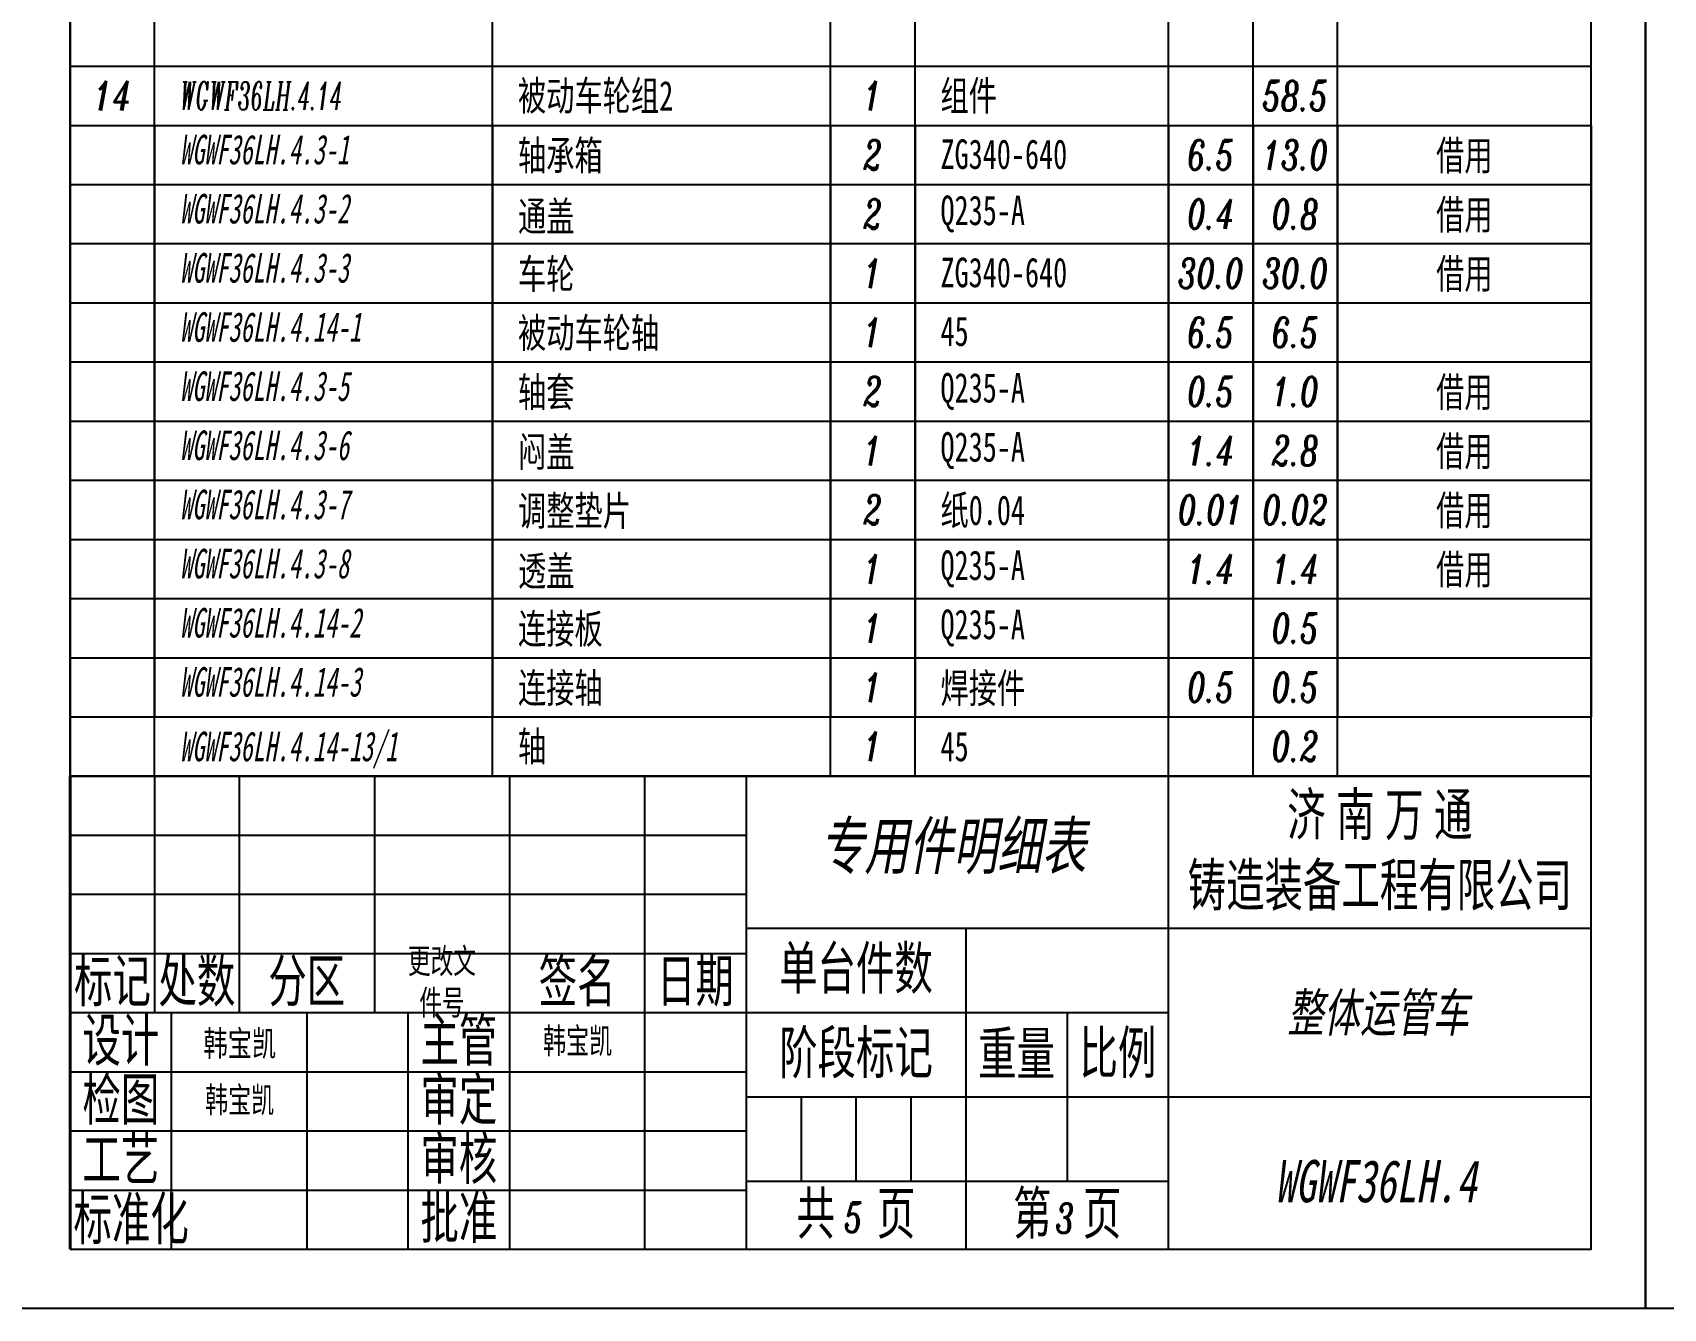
# Model space of a CAD drawing. Header units: millimetres. Extents: x 1029685 to 2160558, y -612394 to -232818.
# Drawn here: x 1035994 to 1038696, y -237051 to -234938 of the extents above; entities that cross this region are included whole.
import ezdxf
from ezdxf.enums import TextEntityAlignment as Align

# ---------------------------------------------------------------- set-up
doc = ezdxf.new("R2010")
doc.units = ezdxf.units.MM
doc.header["$LTSCALE"] = 5
doc.layers.add('$TD_AUDIT_GENERATED_(71C17)', color=7, linetype='Continuous', lineweight=40)
doc.layers.add('$TD_AUDIT_GENERATED_(71C18)', color=4, linetype='Continuous')
doc.layers.add('$TD_AUDIT_GENERATED_(71C19)', color=3, linetype='Continuous')
doc.styles.add('$TD_AUDIT_GENERATED_(68)', font='', dxfattribs={"width": 0.667})
doc.styles.add('$TD_AUDIT_GENERATED_(71C1D)', font='italic.shx', dxfattribs={"width": 0.7})
doc.styles.add('$TD_AUDIT_GENERATED_(71C1E)', font='', dxfattribs={"width": 0.7, "oblique": 10})
doc.styles.get('$TD_AUDIT_GENERATED_(68)').set_extended_font_data('FangSong_GB2312')
doc.styles.get('$TD_AUDIT_GENERATED_(71C1E)').set_extended_font_data('SimSun')

# ---------------------------------------------------------------- blocks, each defined once
blk = doc.blocks.new('$TD_AUDIT_GENERATED_(71B81)')
at = {"layer": '$TD_AUDIT_GENERATED_(71C17)'}
blk.add_line((-180, 56), (-180, 0), dxfattribs=at)
at = {"layer": '$TD_AUDIT_GENERATED_(71C18)'}
for p, q in [((0, 56), (-180, 56)), ((-170, 56), (-170, 28)), ((-160, 56), (-160, 28)), ((-144, 56), (-144, 28)), ((-128, 56), (-128, 0)), ((-112, 0), (-112, 56)), ((-100, 56), (-100, 0)), ((-50, 0), (-50, 56)), ((-180, 49), (-100, 49)), ((-180, 42), (-100, 42)), ((-100, 38), (0, 38)), ((-74, 38), (-74, 0)), ((-180, 35), (-100, 35)), ((-180, 28), (-50, 28)), ((-168, 0), (-168, 28)), ((-152, 28), (-152, 0)), ((-140, 0), (-140, 28)), ((-62, 28), (-62, 8)), ((-180, 21), (-100, 21)), ((0, 18), (-100, 18)), ((-93.5, 18), (-93.5, 8)), ((-87, 18), (-87, 8)), ((-80.5, 18), (-80.5, 8)), ((-180, 14), (-100, 14)), ((-50, 8), (-100, 8)), ((-50, 0), (-50, 9)), ((-180, 7), (-100, 7))]:
    blk.add_line(p, q, dxfattribs=at)
at = {"layer": '$TD_AUDIT_GENERATED_(71C18)', "attachment_point": 5, "style": '$TD_AUDIT_GENERATED_(68)'}
for s, insert, char_height, width in [('\\M+5BCC3{\\f\uffbfﾬￌﾣﾤ_GB2312|b0|i0|c134|p49; }\\M+5C4CF{\\f\uffbfﾬￌﾣﾤ_GB2312|b0|i0|c134|p49; }\\M+5CDF2{\\f\uffbfﾬￌﾣﾤ_GB2312|b0|i0|c134|p49; }\\M+5CDA8{\\f\uffbfﾬￌﾣﾤ_GB2312|b0|i0|c134|p49;\\P}\\M+5D6FD\\M+5D4EC\\M+5D7B0\\M+5B1B8\\M+5B9A4\\M+5B3CC\\M+5D3D0\\M+5CFDE\\M+5B9AB\\M+5CBBE', (-25, 47), 5, 50), ('{\\f\uffbfﾬￌﾣﾤ_GB2312|b0|i0|c134|p49;\\M+5B1EA\\M+5BCC7}', (-175, 31.5), 5, 10), ('{\\f\uffbfﾬￌﾣﾤ_GB2312|b0|i0|c134|p49;\\M+5B4A6\\M+5CAFD}', (-165, 31.5), 5, 10), ('{\\f\uffbfﾬￌﾣﾤ_GB2312|b0|i0|c134|p49;\\M+5B7D6\\M+5C7F8}', (-152, 31.5), 5, 10), ('{\\fSimSun|b0|i0|c134|p2;\\M+5B8FC\\M+5B8C4\\M+5CEC4\\M+5BCFE\\M+5BAC5}', (-136, 31.5), 2.9493, 10), ('{\\f\uffbfﾬￌﾣﾤ_GB2312|b0|i0|c134|p49;\\M+5C7A9\\M+5C3FB}', (-120, 31.5), 5, 10), ('{\\f\uffbfﾬￌﾣﾤ_GB2312|b0|i0|c134|p49;\\M+5C8D5\\M+5C6DA}', (-106, 31.5), 5, 10), ('{\\f\uffbfﾬￌﾣﾤ_GB2312|b0|i0|c134|p49;\\M+5B5A5\\M+5CCA8\\M+5BCFE\\M+5CAFD}', (-87, 33), 5, 26), ('{\\f\uffbfﾬￌﾣﾤ_GB2312|b0|i0|c134|p49;\\M+5C9E8\\M+5BCC6}', (-174, 24.5), 5, 10), ('{\\f\uffbfﾬￌﾣﾤ_GB2312|b0|i0|c134|p49;\\M+5D6F7\\M+5B9DC}', (-134, 24.5), 5, 10), ('{\\fSimSun|b0|i0|c134|p2;\\M+5BAAB\\M+5B1A6\\M+5BFAD}', (-119.94, 24.5), 3, 10), ('{\\f\uffbfﾬￌﾣﾤ_GB2312|b0|i0|c134|p49;\\M+5BDD7\\M+5B6CE\\M+5B1EA\\M+5BCC7}', (-87, 23), 5, 26), ('{\\f\uffbfﾬￌﾣﾤ_GB2312|b0|i0|c134|p49;\\M+5D6D8\\M+5C1BF}', (-68, 23), 5, 12), ('{\\f\uffbfﾬￌﾣﾤ_GB2312|b0|i0|c134|p49;\\M+5B1C8\\M+5C0FD}', (-56, 23), 5, 12), ('{\\f\uffbfﾬￌﾣﾤ_GB2312|b0|i0|c134|p49;\\M+5BCEC\\M+5CDBC}', (-174, 17.5), 5, 10), ('{\\fSimSun|b0|i0|c134|p2;\\M+5BAAB\\M+5B1A6\\M+5BFAD}', (-159.94, 17.5), 3, 10), ('{\\f\uffbfﾬￌﾣﾤ_GB2312|b0|i0|c134|p49;\\M+5C9F3\\M+5B6A8}', (-134, 17.5), 5, 10), ('{\\f\uffbfﾬￌﾣﾤ_GB2312|b0|i0|c134|p49;\\M+5B9A4\\M+5D2D5}', (-174, 10.5), 5, 16), ('{\\f\uffbfﾬￌﾣﾤ_GB2312|b0|i0|c134|p49;\\M+5C9F3\\M+5BACB}', (-134, 10.5), 5, 10), ('\\M+5B1EA\\M+5D7BC\\M+5BBAF', (-172.79, 3.35), 5, 16.875), ('{\\f\uffbfﾬￌﾣﾤ_GB2312|b0|i0|c134|p49;\\M+5C5FA\\M+5D7BC}', (-134, 3.5), 5, 10), ('{\\f\uffbfﾬￌﾣﾤ_GB2312|b0|i0|c134|p49;\\M+5B9B2    \\M+5D2B3}', (-87, 4), 5, 26), ('{\\f\uffbfﾬￌﾣﾤ_GB2312|b0|i0|c134|p49;\\M+5B5DA   \\M+5D2B3}', (-62, 4), 5, 24)]:
    blk.add_mtext(s, dxfattribs=dict(at, insert=insert, char_height=char_height, width=width))
at = {"layer": '$TD_AUDIT_GENERATED_(71C18)', "style": '$TD_AUDIT_GENERATED_(68)', "width": 0.667, "flags": 8}
for tag, p in [('Q', (-75.49, 47.76)), ('M', (-62, 32.74)), ('名称', (-25.19, 28)), ('姓名', (-159.93, 24.36)), ('DATA', (-146.06, 24.09)), ('姓名', (-159.93, 17.36)), ('DATA', (-146.06, 17.09)), ('KG', (-68.19, 13.73)), ('Y', (-55.74, 13.18)), ('姓名', (-119.93, 10.36)), ('DATA', (-106.06, 10.09)), ('N', (-25.47, 8.06)), ('姓名', (-119.93, 3.36)), ('Z', (-87.28, 3.77)), ('X', (-62.27, 3.67)), ('DATA', (-106.06, 3.09))]:
    blk.add_attdef(tag, text='', height=5, dxfattribs=at).set_placement(p, align=Align.MIDDLE_CENTER)
blk.add_attdef('材料', (-93.31, 44.19), '', height=5, dxfattribs=at)
blk = doc.blocks.new('$TD_AUDIT_GENERATED_(78FD5)')
for p, q in [((0, 7), (180, 7)), ((0, 0), (0, 7)), ((10, 0), (10, 7)), ((50, 0), (50, 7)), ((90, 0), (90, 7)), ((100, 0), (100, 7)), ((130, 0), (130, 7)), ((140, 0), (140, 7)), ((150, 0), (150, 7)), ((180, 0), (180, 7)), ((0, 0), (180, 0))]:
    blk.add_line(p, q)
at = {"width": 0.7, "flags": 8}
for tag, style, p in [('1', '$TD_AUDIT_GENERATED_(71C1D)', (5, 3.5)), ('4', '$TD_AUDIT_GENERATED_(71C1D)', (95, 3.5)), ('6', '$TD_AUDIT_GENERATED_(71C1D)', (135, 3.5)), ('7', '$TD_AUDIT_GENERATED_(71C1D)', (145, 3.5)), ('8', '$TD_AUDIT_GENERATED_(71C1E)', (165, 3.5))]:
    blk.add_attdef(tag, text='', height=3.5, dxfattribs=dict(at, style=style)).set_placement(p, align=Align.MIDDLE_CENTER)
at = {"color": 141, "flags": 8}
for tag, style, width, p in [('2', '$TD_AUDIT_GENERATED_(71C1D)', 0.6, (13, 3.5)), ('3', '$TD_AUDIT_GENERATED_(71C1E)', 0.7, (53, 3.5)), ('5', '$TD_AUDIT_GENERATED_(71C1D)', 0.7, (103, 3.5))]:
    blk.add_attdef(tag, text='', height=3.5, dxfattribs=dict(at, style=style, width=width)).set_placement(p, align=Align.MIDDLE_LEFT)

msp = doc.modelspace()

# ---------------------------------------------------------------- linework, layer by layer
at = {"layer": '$TD_AUDIT_GENERATED_(71C18)'}
for points in [[(1038666.4, -237051.4), (1035672.6, -237051.4), (1035672.6, -232817.8), (1038666.4, -232817.8)], [(1041660.2, -237051.4), (1038666.4, -237051.4), (1038666.4, -232817.8), (1041660.2, -232817.8)], [(1036056.5, -236953.4), (1038576.5, -236953.4), (1038576.5, -232935.4), (1036056.5, -232935.4), (1036056.5, -236953.4)]]:
    msp.add_lwpolyline(points, close=True, dxfattribs=at)

# ---------------------------------------------------------------- block references
at = {"layer": '$TD_AUDIT_GENERATED_(71C18)', "xscale": 14, "yscale": 14, "zscale": 14}
for p in [(1036056.5, -234993.4), (1036056.5, -235091.4), (1036056.5, -235189.4), (1036056.5, -235287.4), (1036056.5, -235385.4), (1036056.5, -235483.4), (1036056.5, -235581.4), (1036056.5, -235679.4), (1036056.5, -235777.4), (1036056.5, -235875.4), (1036056.5, -235973.4), (1036056.5, -236071.4), (1036056.5, -236169.4)]:
    msp.add_blockref('$TD_AUDIT_GENERATED_(78FD5)', p, dxfattribs=at)
at = {"layer": '$TD_AUDIT_GENERATED_(71C18)'}
ref = msp.add_blockref('$TD_AUDIT_GENERATED_(78FD5)', (1036056.5, -235091.4), dxfattribs=dict(at, xscale=14.00000000000001, yscale=14.00000000000001, zscale=14.00000000000001))
ref.add_attrib('1', '14', dxfattribs={"layer": '0', "height": 49, "style": '$TD_AUDIT_GENERATED_(71C1D)', "width": 0.7, "flags": 8}).set_placement((1036126.5, -235042.4), align=Align.MIDDLE_CENTER)
ref.add_attrib('2', 'WGWF36LH.4.14', dxfattribs={"layer": '0', "color": 141, "height": 46.667, "style": '$TD_AUDIT_GENERATED_(71C1D)', "width": 0.5, "flags": 8}).set_placement((1036238.5, -235042.4), align=Align.MIDDLE_LEFT)
ref.add_attrib('3', '被动车轮组2', dxfattribs={"layer": '0', "color": 141, "height": 49, "style": '$TD_AUDIT_GENERATED_(71C1E)', "width": 0.7, "flags": 8}).set_placement((1036798.5, -235042.4), align=Align.MIDDLE_LEFT)
ref.add_attrib('4', '1', dxfattribs={"layer": '0', "height": 49, "style": '$TD_AUDIT_GENERATED_(71C1D)', "width": 0.7, "flags": 8}).set_placement((1037386.5, -235042.4), align=Align.MIDDLE_CENTER)
ref.add_attrib('5', '组件', dxfattribs={"layer": '0', "color": 141, "height": 49, "style": '$TD_AUDIT_GENERATED_(71C1E)', "width": 0.7, "flags": 8}).set_placement((1037498.5, -235042.4), align=Align.MIDDLE_LEFT)
ref.add_attrib('7', '58.5', dxfattribs={"layer": '0', "height": 49, "style": '$TD_AUDIT_GENERATED_(71C1D)', "width": 0.7, "flags": 8}).set_placement((1038086.5, -235042.4), align=Align.MIDDLE_CENTER)
at = {"layer": '$TD_AUDIT_GENERATED_(71C19)'}
ref = msp.add_blockref('$TD_AUDIT_GENERATED_(78FD5)', (1036056.5, -235091.4), dxfattribs=dict(at, xscale=-14, yscale=14, zscale=14, rotation=180))
ref.add_attrib('2', 'WGWF36LH.4.3-1', dxfattribs={"layer": '0', "color": 141, "height": 49, "style": '$TD_AUDIT_GENERATED_(71C1E)', "oblique": 10, "width": 0.6, "flags": 8}).set_placement((1036238.5, -235131.5), align=Align.MIDDLE_LEFT)
ref.add_attrib('3', '轴承箱', dxfattribs={"layer": '0', "color": 141, "height": 49, "style": '$TD_AUDIT_GENERATED_(71C1E)', "width": 0.7, "flags": 8}).set_placement((1036798.5, -235141.3), align=Align.MIDDLE_LEFT)
ref.add_attrib('4', '2', dxfattribs={"layer": '0', "height": 49, "style": '$TD_AUDIT_GENERATED_(71C1D)', "width": 0.7, "flags": 8}).set_placement((1037386.5, -235140.4), align=Align.MIDDLE_CENTER)
ref.add_attrib('5', 'ZG340-640', dxfattribs={"layer": '0', "color": 141, "height": 49, "style": '$TD_AUDIT_GENERATED_(71C1E)', "width": 0.7, "flags": 8}).set_placement((1037498.5, -235139.1), align=Align.MIDDLE_LEFT)
ref.add_attrib('6', '6.5', dxfattribs={"layer": '0', "height": 49, "style": '$TD_AUDIT_GENERATED_(71C1D)', "width": 0.7, "flags": 8}).set_placement((1037946.5, -235140.4), align=Align.MIDDLE_CENTER)
ref.add_attrib('7', '13.0', dxfattribs={"layer": '0', "height": 49, "style": '$TD_AUDIT_GENERATED_(71C1D)', "width": 0.7, "flags": 8}).set_placement((1038086.5, -235140.4), align=Align.MIDDLE_CENTER)
ref.add_attrib('8', '借用', dxfattribs={"layer": '0', "height": 49, "style": '$TD_AUDIT_GENERATED_(71C1E)', "width": 0.7, "flags": 8}).set_placement((1038366.5, -235141.3), align=Align.MIDDLE_CENTER)
ref = msp.add_blockref('$TD_AUDIT_GENERATED_(78FD5)', (1036056.5, -235189.4), dxfattribs=dict(at, xscale=-14, yscale=14, zscale=14, rotation=180))
ref.add_attrib('2', 'WGWF36LH.4.3-2', dxfattribs={"layer": '0', "color": 141, "height": 49, "style": '$TD_AUDIT_GENERATED_(71C1E)', "oblique": 10, "width": 0.6, "flags": 8}).set_placement((1036238.5, -235229.5), align=Align.MIDDLE_LEFT)
ref.add_attrib('3', '通盖', dxfattribs={"layer": '0', "color": 141, "height": 49, "style": '$TD_AUDIT_GENERATED_(71C1E)', "width": 0.7, "flags": 8}).set_placement((1036798.5, -235242.2), align=Align.MIDDLE_LEFT)
ref.add_attrib('4', '2', dxfattribs={"layer": '0', "height": 49, "style": '$TD_AUDIT_GENERATED_(71C1D)', "width": 0.7, "flags": 8}).set_placement((1037386.5, -235238.4), align=Align.MIDDLE_CENTER)
ref.add_attrib('5', 'Q235-A', dxfattribs={"layer": '0', "color": 141, "height": 49, "style": '$TD_AUDIT_GENERATED_(71C1E)', "width": 0.7, "flags": 8}).set_placement((1037498.5, -235232.2), align=Align.MIDDLE_LEFT)
ref.add_attrib('6', '0.4', dxfattribs={"layer": '0', "height": 49, "style": '$TD_AUDIT_GENERATED_(71C1D)', "width": 0.7, "flags": 8}).set_placement((1037946.5, -235238.4), align=Align.MIDDLE_CENTER)
ref.add_attrib('7', '0.8', dxfattribs={"layer": '0', "height": 49, "style": '$TD_AUDIT_GENERATED_(71C1D)', "width": 0.7, "flags": 8}).set_placement((1038086.5, -235238.4), align=Align.MIDDLE_CENTER)
ref.add_attrib('8', '借用', dxfattribs={"layer": '0', "height": 49, "style": '$TD_AUDIT_GENERATED_(71C1E)', "width": 0.7, "flags": 8}).set_placement((1038366.5, -235239.3), align=Align.MIDDLE_CENTER)
ref = msp.add_blockref('$TD_AUDIT_GENERATED_(78FD5)', (1036056.5, -235287.4), dxfattribs=dict(at, xscale=-14, yscale=14, zscale=14, rotation=180))
ref.add_attrib('2', 'WGWF36LH.4.3-3', dxfattribs={"layer": '0', "color": 141, "height": 49, "style": '$TD_AUDIT_GENERATED_(71C1E)', "oblique": 10, "width": 0.6, "flags": 8}).set_placement((1036238.5, -235327.5), align=Align.MIDDLE_LEFT)
ref.add_attrib('3', '车轮', dxfattribs={"layer": '0', "color": 141, "height": 49, "style": '$TD_AUDIT_GENERATED_(71C1E)', "width": 0.7, "flags": 8}).set_placement((1036798.5, -235337.5), align=Align.MIDDLE_LEFT)
ref.add_attrib('4', '1', dxfattribs={"layer": '0', "height": 49, "style": '$TD_AUDIT_GENERATED_(71C1D)', "width": 0.7, "flags": 8}).set_placement((1037386.5, -235336.4), align=Align.MIDDLE_CENTER)
ref.add_attrib('5', 'ZG340-640', dxfattribs={"layer": '0', "color": 141, "height": 49, "style": '$TD_AUDIT_GENERATED_(71C1E)', "width": 0.7, "flags": 8}).set_placement((1037498.5, -235335.1), align=Align.MIDDLE_LEFT)
ref.add_attrib('6', '30.0', dxfattribs={"layer": '0', "height": 49, "style": '$TD_AUDIT_GENERATED_(71C1D)', "width": 0.7, "flags": 8}).set_placement((1037946.5, -235336.4), align=Align.MIDDLE_CENTER)
ref.add_attrib('7', '30.0', dxfattribs={"layer": '0', "height": 49, "style": '$TD_AUDIT_GENERATED_(71C1D)', "width": 0.7, "flags": 8}).set_placement((1038086.5, -235336.4), align=Align.MIDDLE_CENTER)
ref.add_attrib('8', '借用', dxfattribs={"layer": '0', "height": 49, "style": '$TD_AUDIT_GENERATED_(71C1E)', "width": 0.7, "flags": 8}).set_placement((1038366.5, -235337.3), align=Align.MIDDLE_CENTER)
ref = msp.add_blockref('$TD_AUDIT_GENERATED_(78FD5)', (1036056.5, -235385.4), dxfattribs=dict(at, xscale=-14, yscale=14, zscale=14, rotation=180))
ref.add_attrib('2', 'WGWF36LH.4.14-1', dxfattribs={"layer": '0', "color": 141, "height": 49, "style": '$TD_AUDIT_GENERATED_(71C1E)', "oblique": 10, "width": 0.6, "flags": 8}).set_placement((1036238.5, -235425.5), align=Align.MIDDLE_LEFT)
ref.add_attrib('3', '被动车轮轴', dxfattribs={"layer": '0', "color": 141, "height": 49, "style": '$TD_AUDIT_GENERATED_(71C1E)', "width": 0.7, "flags": 8}).set_placement((1036798.5, -235435.3), align=Align.MIDDLE_LEFT)
ref.add_attrib('4', '1', dxfattribs={"layer": '0', "height": 49, "style": '$TD_AUDIT_GENERATED_(71C1D)', "width": 0.7, "flags": 8}).set_placement((1037386.5, -235434.4), align=Align.MIDDLE_CENTER)
ref.add_attrib('5', '45', dxfattribs={"layer": '0', "color": 141, "height": 49, "style": '$TD_AUDIT_GENERATED_(71C1E)', "width": 0.7, "flags": 8}).set_placement((1037498.5, -235432.5), align=Align.MIDDLE_LEFT)
ref.add_attrib('6', '6.5', dxfattribs={"layer": '0', "height": 49, "style": '$TD_AUDIT_GENERATED_(71C1D)', "width": 0.7, "flags": 8}).set_placement((1037946.5, -235434.4), align=Align.MIDDLE_CENTER)
ref.add_attrib('7', '6.5', dxfattribs={"layer": '0', "height": 49, "style": '$TD_AUDIT_GENERATED_(71C1D)', "width": 0.7, "flags": 8}).set_placement((1038086.5, -235434.4), align=Align.MIDDLE_CENTER)
ref = msp.add_blockref('$TD_AUDIT_GENERATED_(78FD5)', (1036056.5, -235483.4), dxfattribs=dict(at, xscale=-14, yscale=14, zscale=14, rotation=180))
ref.add_attrib('2', 'WGWF36LH.4.3-5', dxfattribs={"layer": '0', "color": 141, "height": 49, "style": '$TD_AUDIT_GENERATED_(71C1E)', "oblique": 10, "width": 0.6, "flags": 8}).set_placement((1036238.5, -235523.5), align=Align.MIDDLE_LEFT)
ref.add_attrib('3', '轴套', dxfattribs={"layer": '0', "color": 141, "height": 49, "style": '$TD_AUDIT_GENERATED_(71C1E)', "width": 0.7, "flags": 8}).set_placement((1036798.5, -235533.3), align=Align.MIDDLE_LEFT)
ref.add_attrib('4', '2', dxfattribs={"layer": '0', "height": 49, "style": '$TD_AUDIT_GENERATED_(71C1D)', "width": 0.7, "flags": 8}).set_placement((1037386.5, -235532.4), align=Align.MIDDLE_CENTER)
ref.add_attrib('5', 'Q235-A', dxfattribs={"layer": '0', "color": 141, "height": 49, "style": '$TD_AUDIT_GENERATED_(71C1E)', "width": 0.7, "flags": 8}).set_placement((1037498.5, -235526.2), align=Align.MIDDLE_LEFT)
ref.add_attrib('6', '0.5', dxfattribs={"layer": '0', "height": 49, "style": '$TD_AUDIT_GENERATED_(71C1D)', "width": 0.7, "flags": 8}).set_placement((1037946.5, -235532.4), align=Align.MIDDLE_CENTER)
ref.add_attrib('7', '1.0', dxfattribs={"layer": '0', "height": 49, "style": '$TD_AUDIT_GENERATED_(71C1D)', "width": 0.7, "flags": 8}).set_placement((1038086.5, -235532.4), align=Align.MIDDLE_CENTER)
ref.add_attrib('8', '借用', dxfattribs={"layer": '0', "height": 49, "style": '$TD_AUDIT_GENERATED_(71C1E)', "width": 0.7, "flags": 8}).set_placement((1038366.5, -235533.3), align=Align.MIDDLE_CENTER)
ref = msp.add_blockref('$TD_AUDIT_GENERATED_(78FD5)', (1036056.5, -235581.4), dxfattribs=dict(at, xscale=-14, yscale=14, zscale=14, rotation=180))
ref.add_attrib('2', 'WGWF36LH.4.3-6', dxfattribs={"layer": '0', "color": 141, "height": 49, "style": '$TD_AUDIT_GENERATED_(71C1E)', "oblique": 10, "width": 0.6, "flags": 8}).set_placement((1036238.5, -235621.5), align=Align.MIDDLE_LEFT)
ref.add_attrib('3', '闷盖', dxfattribs={"layer": '0', "color": 141, "height": 49, "style": '$TD_AUDIT_GENERATED_(71C1E)', "width": 0.7, "flags": 8}).set_placement((1036798.5, -235632.6), align=Align.MIDDLE_LEFT)
ref.add_attrib('4', '1', dxfattribs={"layer": '0', "height": 49, "style": '$TD_AUDIT_GENERATED_(71C1D)', "width": 0.7, "flags": 8}).set_placement((1037386.5, -235630.4), align=Align.MIDDLE_CENTER)
ref.add_attrib('5', 'Q235-A', dxfattribs={"layer": '0', "color": 141, "height": 49, "style": '$TD_AUDIT_GENERATED_(71C1E)', "width": 0.7, "flags": 8}).set_placement((1037498.5, -235624.2), align=Align.MIDDLE_LEFT)
ref.add_attrib('6', '1.4', dxfattribs={"layer": '0', "height": 49, "style": '$TD_AUDIT_GENERATED_(71C1D)', "width": 0.7, "flags": 8}).set_placement((1037946.5, -235630.4), align=Align.MIDDLE_CENTER)
ref.add_attrib('7', '2.8', dxfattribs={"layer": '0', "height": 49, "style": '$TD_AUDIT_GENERATED_(71C1D)', "width": 0.7, "flags": 8}).set_placement((1038086.5, -235630.4), align=Align.MIDDLE_CENTER)
ref.add_attrib('8', '借用', dxfattribs={"layer": '0', "height": 49, "style": '$TD_AUDIT_GENERATED_(71C1E)', "width": 0.7, "flags": 8}).set_placement((1038366.5, -235631.3), align=Align.MIDDLE_CENTER)
ref = msp.add_blockref('$TD_AUDIT_GENERATED_(78FD5)', (1036056.5, -235679.4), dxfattribs=dict(at, xscale=-14, yscale=14, zscale=14, rotation=180))
ref.add_attrib('2', 'WGWF36LH.4.3-7', dxfattribs={"layer": '0', "color": 141, "height": 49, "style": '$TD_AUDIT_GENERATED_(71C1E)', "oblique": 10, "width": 0.6, "flags": 8}).set_placement((1036238.5, -235719.5), align=Align.MIDDLE_LEFT)
ref.add_attrib('3', '调整垫片', dxfattribs={"layer": '0', "color": 141, "height": 49, "style": '$TD_AUDIT_GENERATED_(71C1E)', "width": 0.7, "flags": 8}).set_placement((1036798.5, -235730.1), align=Align.MIDDLE_LEFT)
ref.add_attrib('4', '2', dxfattribs={"layer": '0', "height": 49, "style": '$TD_AUDIT_GENERATED_(71C1D)', "width": 0.7, "flags": 8}).set_placement((1037386.5, -235728.4), align=Align.MIDDLE_CENTER)
ref.add_attrib('5', '纸0.04', dxfattribs={"layer": '0', "color": 141, "height": 49, "style": '$TD_AUDIT_GENERATED_(71C1E)', "width": 0.7, "flags": 8}).set_placement((1037498.5, -235729), align=Align.MIDDLE_LEFT)
ref.add_attrib('6', '0.01', dxfattribs={"layer": '0', "height": 49, "style": '$TD_AUDIT_GENERATED_(71C1D)', "width": 0.7, "flags": 8}).set_placement((1037946.5, -235728.4), align=Align.MIDDLE_CENTER)
ref.add_attrib('7', '0.02', dxfattribs={"layer": '0', "height": 49, "style": '$TD_AUDIT_GENERATED_(71C1D)', "width": 0.7, "flags": 8}).set_placement((1038086.5, -235728.4), align=Align.MIDDLE_CENTER)
ref.add_attrib('8', '借用', dxfattribs={"layer": '0', "height": 49, "style": '$TD_AUDIT_GENERATED_(71C1E)', "width": 0.7, "flags": 8}).set_placement((1038366.5, -235729.3), align=Align.MIDDLE_CENTER)
ref = msp.add_blockref('$TD_AUDIT_GENERATED_(78FD5)', (1036056.5, -235777.4), dxfattribs=dict(at, xscale=-14, yscale=14, zscale=14, rotation=180))
ref.add_attrib('2', 'WGWF36LH.4.3-8', dxfattribs={"layer": '0', "color": 141, "height": 49, "style": '$TD_AUDIT_GENERATED_(71C1E)', "oblique": 10, "width": 0.6, "flags": 8}).set_placement((1036238.5, -235817.5), align=Align.MIDDLE_LEFT)
ref.add_attrib('3', '透盖', dxfattribs={"layer": '0', "color": 141, "height": 49, "style": '$TD_AUDIT_GENERATED_(71C1E)', "width": 0.7, "flags": 8}).set_placement((1036798.5, -235829.7), align=Align.MIDDLE_LEFT)
ref.add_attrib('4', '1', dxfattribs={"layer": '0', "height": 49, "style": '$TD_AUDIT_GENERATED_(71C1D)', "width": 0.7, "flags": 8}).set_placement((1037386.5, -235826.4), align=Align.MIDDLE_CENTER)
ref.add_attrib('5', 'Q235-A', dxfattribs={"layer": '0', "color": 141, "height": 49, "style": '$TD_AUDIT_GENERATED_(71C1E)', "width": 0.7, "flags": 8}).set_placement((1037498.5, -235820.2), align=Align.MIDDLE_LEFT)
ref.add_attrib('6', '1.4', dxfattribs={"layer": '0', "height": 49, "style": '$TD_AUDIT_GENERATED_(71C1D)', "width": 0.7, "flags": 8}).set_placement((1037946.5, -235826.4), align=Align.MIDDLE_CENTER)
ref.add_attrib('7', '1.4', dxfattribs={"layer": '0', "height": 49, "style": '$TD_AUDIT_GENERATED_(71C1D)', "width": 0.7, "flags": 8}).set_placement((1038086.5, -235826.4), align=Align.MIDDLE_CENTER)
ref.add_attrib('8', '借用', dxfattribs={"layer": '0', "height": 49, "style": '$TD_AUDIT_GENERATED_(71C1E)', "width": 0.7, "flags": 8}).set_placement((1038366.5, -235827.3), align=Align.MIDDLE_CENTER)
ref = msp.add_blockref('$TD_AUDIT_GENERATED_(78FD5)', (1036056.5, -235875.4), dxfattribs=dict(at, xscale=-14, yscale=14, zscale=14, rotation=180))
ref.add_attrib('2', 'WGWF36LH.4.14-2', dxfattribs={"layer": '0', "color": 141, "height": 49, "style": '$TD_AUDIT_GENERATED_(71C1E)', "oblique": 10, "width": 0.6, "flags": 8}).set_placement((1036238.5, -235915.5), align=Align.MIDDLE_LEFT)
ref.add_attrib('3', '连接板', dxfattribs={"layer": '0', "color": 141, "height": 49, "style": '$TD_AUDIT_GENERATED_(71C1E)', "width": 0.7, "flags": 8}).set_placement((1036798.5, -235925.5), align=Align.MIDDLE_LEFT)
ref.add_attrib('4', '1', dxfattribs={"layer": '0', "height": 49, "style": '$TD_AUDIT_GENERATED_(71C1D)', "width": 0.7, "flags": 8}).set_placement((1037386.5, -235924.4), align=Align.MIDDLE_CENTER)
ref.add_attrib('5', 'Q235-A', dxfattribs={"layer": '0', "color": 141, "height": 49, "style": '$TD_AUDIT_GENERATED_(71C1E)', "width": 0.7, "flags": 8}).set_placement((1037498.5, -235918.2), align=Align.MIDDLE_LEFT)
ref.add_attrib('7', '0.5', dxfattribs={"layer": '0', "height": 49, "style": '$TD_AUDIT_GENERATED_(71C1D)', "width": 0.7, "flags": 8}).set_placement((1038086.5, -235924.4), align=Align.MIDDLE_CENTER)
ref = msp.add_blockref('$TD_AUDIT_GENERATED_(78FD5)', (1036056.5, -235973.4), dxfattribs=dict(at, xscale=-14, yscale=14, zscale=14, rotation=180))
ref.add_attrib('2', 'WGWF36LH.4.14-3', dxfattribs={"layer": '0', "color": 141, "height": 49, "style": '$TD_AUDIT_GENERATED_(71C1E)', "oblique": 10, "width": 0.6, "flags": 8}).set_placement((1036238.5, -236013.5), align=Align.MIDDLE_LEFT)
ref.add_attrib('3', '连接轴', dxfattribs={"layer": '0', "color": 141, "height": 49, "style": '$TD_AUDIT_GENERATED_(71C1E)', "width": 0.7, "flags": 8}).set_placement((1036798.5, -236023.5), align=Align.MIDDLE_LEFT)
ref.add_attrib('4', '1', dxfattribs={"layer": '0', "height": 49, "style": '$TD_AUDIT_GENERATED_(71C1D)', "width": 0.7, "flags": 8}).set_placement((1037386.5, -236022.4), align=Align.MIDDLE_CENTER)
ref.add_attrib('5', '焊接件', dxfattribs={"layer": '0', "color": 141, "height": 49, "style": '$TD_AUDIT_GENERATED_(71C1E)', "width": 0.7, "flags": 8}).set_placement((1037498.5, -236023.8), align=Align.MIDDLE_LEFT)
ref.add_attrib('6', '0.5', dxfattribs={"layer": '0', "height": 49, "style": '$TD_AUDIT_GENERATED_(71C1D)', "width": 0.7, "flags": 8}).set_placement((1037946.5, -236022.4), align=Align.MIDDLE_CENTER)
ref.add_attrib('7', '0.5', dxfattribs={"layer": '0', "height": 49, "style": '$TD_AUDIT_GENERATED_(71C1D)', "width": 0.7, "flags": 8}).set_placement((1038086.5, -236022.4), align=Align.MIDDLE_CENTER)
ref = msp.add_blockref('$TD_AUDIT_GENERATED_(78FD5)', (1036056.5, -236169.4), dxfattribs=dict(at, xscale=14, yscale=14, zscale=14))
ref.add_attrib('2', 'WGWF36LH.4.14-13/1', dxfattribs={"layer": '0', "color": 141, "height": 49, "style": '$TD_AUDIT_GENERATED_(71C1E)', "oblique": 10, "width": 0.6, "flags": 8}).set_placement((1036238.5, -236120.4), align=Align.MIDDLE_LEFT)
ref.add_attrib('3', '轴', dxfattribs={"layer": '0', "color": 141, "height": 49, "style": '$TD_AUDIT_GENERATED_(71C1E)', "width": 0.7, "flags": 8}).set_placement((1036798.5, -236120.4), align=Align.MIDDLE_LEFT)
ref.add_attrib('4', '1', dxfattribs={"layer": '0', "height": 49, "style": '$TD_AUDIT_GENERATED_(71C1D)', "width": 0.7, "flags": 8}).set_placement((1037386.5, -236120.4), align=Align.MIDDLE_CENTER)
ref.add_attrib('5', '45', dxfattribs={"layer": '0', "color": 141, "height": 49, "style": '$TD_AUDIT_GENERATED_(71C1E)', "width": 0.7, "flags": 8}).set_placement((1037498.5, -236120.4), align=Align.MIDDLE_LEFT)
ref.add_attrib('7', '0.2', dxfattribs={"layer": '0', "height": 49, "style": '$TD_AUDIT_GENERATED_(71C1D)', "width": 0.7, "flags": 8}).set_placement((1038086.5, -236120.4), align=Align.MIDDLE_CENTER)
ref = msp.add_blockref('$TD_AUDIT_GENERATED_(71B81)', (1038576.5, -236953.4), dxfattribs=dict(at, xscale=14, yscale=14, zscale=14))
ref.add_attrib('名称', '整体运管车', dxfattribs={"layer": '$TD_AUDIT_GENERATED_(71C18)', "height": 63, "style": '$TD_AUDIT_GENERATED_(71C1E)', "oblique": 10, "width": 0.7, "flags": 8}).set_placement((1038223.8, -236561.4), align=Align.MIDDLE_CENTER)
ref.add_attrib('N', 'WGWF36LH.4', dxfattribs={"layer": '$TD_AUDIT_GENERATED_(71C18)', "height": 70, "style": '$TD_AUDIT_GENERATED_(71C1E)', "oblique": 10, "width": 0.7, "flags": 8}).set_placement((1038219.9, -236840.6), align=Align.MIDDLE_CENTER)
ref.add_attrib('Q', '专用件明细表', dxfattribs={"layer": '$TD_AUDIT_GENERATED_(71C18)', "height": 77, "style": '$TD_AUDIT_GENERATED_(71C1E)', "oblique": 10, "width": 0.7, "flags": 8}).set_placement((1037519.6, -236284.8), align=Align.MIDDLE_CENTER)
ref.add_attrib('Z', '5', dxfattribs={"layer": '$TD_AUDIT_GENERATED_(71C18)', "height": 49, "style": '$TD_AUDIT_GENERATED_(71C1D)', "width": 0.7, "flags": 8}).set_placement((1037354.6, -236900.7), align=Align.MIDDLE_CENTER)
ref.add_attrib('X', '3', dxfattribs={"layer": '$TD_AUDIT_GENERATED_(71C18)', "height": 49, "style": '$TD_AUDIT_GENERATED_(71C1D)', "width": 0.7, "flags": 8}).set_placement((1037704.8, -236902), align=Align.MIDDLE_CENTER)
ref.add_attrib('姓名', '韩宝凯', dxfattribs={"layer": '$TD_AUDIT_GENERATED_(71C18)', "height": 42, "style": '$TD_AUDIT_GENERATED_(71C1E)', "oblique": 0.1745, "width": 0.7, "flags": 8}).set_placement((1036337.5, -236612.4), align=Align.MIDDLE_CENTER)

doc.saveas('drawing.dxf')
